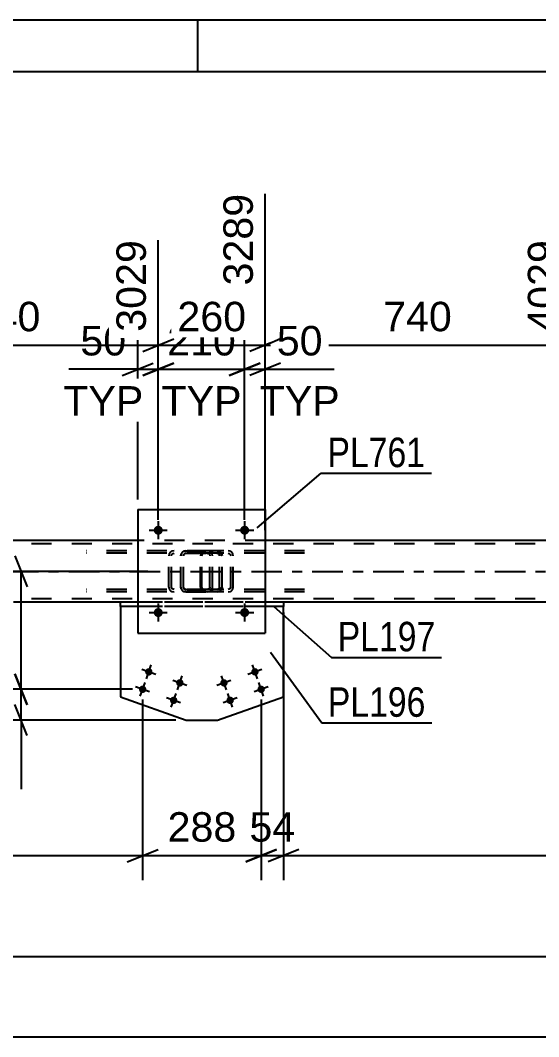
# Model space of a CAD drawing. Header units: millimetres. Extents: x -109 to 732, y -404 to 190.
# Drawn here: x 84.6 to 135, y 91.2 to 190 of the extents above; entities that cross this region are included whole.
import ezdxf

# ---------------------------------------------------------------- set-up
doc = ezdxf.new("R2010")
doc.units = ezdxf.units.MM
doc.linetypes.add('DXK_LINE_DOT2', pattern=[3.9198, 1.9599, -1.9599])
doc.linetypes.add('DXK_LINE_DOT3', pattern=[5.9187, 2.979, -0.9799, 0.9799, -0.9799])
doc.styles.add('Arial', font='ARIAL.TTF', dxfattribs={"height": 0.2})
doc.styles.add('Arial Narrow', font='ARIALN.TTF', dxfattribs={"height": 0.2})

# ---------------------------------------------------------------- blocks, each defined once
blk = doc.blocks.new('Unknown-717262461-1115')
at = {"color": 5, "linetype": 'Continuous'}
for p, q in [((731.85, 189.991), (-109.15, 189.991)), ((101.85, 184.991), (101.85, 189.991)), ((726.85, 184.991), (-104.15, 184.991))]:
    blk.add_line(p, q, dxfattribs=at)
blk = doc.blocks.new('Part-717262461-6863 - 6853')
at = {"color": 2, "linetype": 'Continuous'}
for p, q in [((94.334, 133.039), (94.334, 124.261)), ((110.188, 124.261), (110.188, 133.039)), ((94.334, 124.261), (100.742, 121.988)), ((103.779, 121.988), (110.188, 124.261)), ((100.742, 121.988), (103.779, 121.988))]:
    blk.add_line(p, q, dxfattribs=at)
at = {"color": 7, "linetype": 'DXK_LINE_DOT2'}
blk.add_line((110.188, 133.039), (94.334, 133.039), dxfattribs=at)
blk = doc.blocks.new('Part-717262461-6868 - 6853')
at = {"color": 2, "linetype": 'Continuous'}
for p, q in [((94.334, 133.039), (94.334, 133.439)), ((96.016, 133.439), (94.334, 133.439)), ((110.188, 133.439), (108.416, 133.439)), ((110.188, 133.439), (110.188, 133.039)), ((96.016, 133.039), (94.334, 133.039)), ((110.188, 133.039), (108.416, 133.039))]:
    blk.add_line(p, q, dxfattribs=at)
at = {"color": 7, "linetype": 'DXK_LINE_DOT2'}
for p, q in [((108.416, 133.439), (96.016, 133.439)), ((108.416, 133.039), (96.016, 133.039))]:
    blk.add_line(p, q, dxfattribs=at)
blk = doc.blocks.new('Bolt-717262461-6869 - 6853')
at = {"linetype": 'Continuous'}
for points in [[(96.761, 126.796, -1), (97.439, 126.555, -1)], [(99.776, 125.726, -1), (100.455, 125.485, -1)], [(96.159, 125.099, -1), (96.837, 124.859, -1)], [(99.175, 124.03, -1), (99.853, 123.789, -1)]]:
    blk.add_hatch(color=1, dxfattribs=at).paths.add_polyline_path(points)
at = {"color": 1, "linetype": 'Continuous'}
for p, q in [((97.778, 126.435), (96.421, 126.916)), ((96.859, 125.997), (97.341, 127.354)), ((96.257, 124.301), (96.739, 125.658)), ((100.794, 125.365), (99.437, 125.846)), ((99.875, 124.927), (100.356, 126.284)), ((97.177, 124.738), (95.819, 125.22)), ((99.273, 123.231), (99.755, 124.588)), ((100.193, 123.669), (98.835, 124.15))]:
    blk.add_line(p, q, dxfattribs=at)
blk = doc.blocks.new('Part-717262461-6870 - 6853')
at = {"color": 7, "linetype": 'DXK_LINE_DOT2'}
for p, q in [((102.786, 138.439), (91.01, 138.439)), ((99.551, 138.439), (99.356, 138.402)), ((102.982, 138.402), (102.786, 138.439)), ((102.786, 138.199), (91.01, 138.199)), ((99.079, 138.142), (99.041, 137.959)), ((99.041, 134.919), (99.041, 137.959)), ((99.296, 137.959), (99.315, 138.051)), ((99.296, 134.919), (99.296, 137.959)), ((99.315, 138.051), (99.371, 138.128)), ((99.371, 138.128), (99.454, 138.18)), ((99.454, 138.18), (99.551, 138.199)), ((102.786, 138.199), (102.884, 138.18)), ((102.884, 138.18), (102.967, 138.128)), ((102.967, 138.128), (103.022, 138.051)), ((103.022, 138.051), (103.042, 137.959)), ((103.042, 134.919), (103.042, 137.959)), ((103.297, 137.959), (103.258, 138.142)), ((103.297, 134.919), (103.297, 137.959)), ((102.786, 134.679), (91.01, 134.679)), ((102.786, 134.439), (91.01, 134.439)), ((99.041, 134.919), (99.079, 134.735)), ((99.315, 134.827), (99.296, 134.919)), ((99.371, 134.749), (99.315, 134.827)), ((99.356, 134.475), (99.551, 134.439)), ((99.454, 134.697), (99.371, 134.749)), ((99.551, 134.679), (99.454, 134.697)), ((102.884, 134.697), (102.786, 134.679)), ((102.786, 134.439), (102.982, 134.475)), ((102.967, 134.749), (102.884, 134.697)), ((103.022, 134.827), (102.967, 134.749)), ((103.042, 134.919), (103.022, 134.827)), ((103.258, 134.735), (103.297, 134.919))]:
    blk.add_line(p, q, dxfattribs=at)
for centre, start, end in [((99.532, 137.938), 110.75832, 155.68004), ((102.806, 137.938), 24.31996, 69.24168), ((99.532, 134.939), 204.31996, 249.24168), ((102.806, 134.939), 290.75832, 335.68004)]:
    blk.add_arc(centre, 0.496, start, end, dxfattribs=at)
blk = doc.blocks.new('Part-717262461-7051 - 6853')
at = {"color": 7, "linetype": 'DXK_LINE_DOT2'}
for p, q in [((102.209, 138.298), (102.151, 138.142)), ((102.297, 138.402), (102.209, 138.298)), ((102.4, 138.439), (102.297, 138.402)), ((112.248, 138.439), (102.4, 138.439)), ((103.297, 138.199), (103.297, 138.439)), ((104.999, 138.402), (104.807, 138.439)), ((102.151, 138.142), (102.131, 137.959)), ((102.131, 134.919), (102.131, 137.959)), ((102.265, 137.959), (102.275, 138.051)), ((102.265, 134.919), (102.265, 137.959)), ((102.275, 138.051), (102.304, 138.128)), ((102.304, 138.128), (102.348, 138.18)), ((102.348, 138.18), (102.4, 138.199)), ((112.248, 138.199), (102.4, 138.199)), ((104.807, 138.199), (104.903, 138.18)), ((104.903, 138.18), (104.985, 138.128)), ((104.985, 138.128), (105.039, 138.051)), ((105.039, 138.051), (105.059, 137.959)), ((105.059, 134.919), (105.059, 137.959)), ((105.31, 137.959), (105.272, 138.142)), ((105.31, 134.919), (105.31, 137.959)), ((102.131, 134.919), (102.151, 134.735)), ((102.151, 134.735), (102.209, 134.579)), ((102.209, 134.579), (102.297, 134.475)), ((102.275, 134.827), (102.265, 134.919)), ((102.304, 134.749), (102.275, 134.827)), ((102.297, 134.475), (102.4, 134.439)), ((102.348, 134.697), (102.304, 134.749)), ((102.4, 134.679), (102.348, 134.697)), ((112.248, 134.679), (102.4, 134.679)), ((112.248, 134.439), (102.4, 134.439)), ((103.297, 134.439), (103.297, 134.679)), ((104.903, 134.697), (104.807, 134.679)), ((104.807, 134.439), (104.999, 134.475)), ((104.985, 134.749), (104.903, 134.697)), ((105.039, 134.827), (104.985, 134.749)), ((105.059, 134.919), (105.039, 134.827)), ((105.272, 134.735), (105.31, 134.919))]:
    blk.add_line(p, q, dxfattribs=at)
for centre, start, end in [((104.822, 137.943), 23.89514, 68.84868), ((104.822, 134.934), 291.15132, 336.10486)]:
    blk.add_arc(centre, 0.492, start, end, dxfattribs=at)
blk = doc.blocks.new('Bolt-717262461-7058 - 6853')
at = {"linetype": 'Continuous'}
for points in [[(98.456, 132.438, -1), (97.576, 132.438, -1)], [(106.856, 132.438, -1), (105.976, 132.438, -1)]]:
    blk.add_hatch(color=1, dxfattribs=at).paths.add_polyline_path(points)
at = {"color": 1, "linetype": 'Continuous'}
for p, q in [((97.136, 132.438), (98.896, 132.438)), ((98.016, 133.318), (98.016, 131.558)), ((105.536, 132.438), (107.296, 132.438)), ((106.416, 133.318), (106.416, 131.558))]:
    blk.add_line(p, q, dxfattribs=at)
blk = doc.blocks.new('Bolt-717262461-7059 - 6853')
at = {"linetype": 'Continuous'}
for points in [[(98.456, 140.438, -1), (97.576, 140.438, -1)], [(106.856, 140.438, -1), (105.976, 140.438, -1)]]:
    blk.add_hatch(color=1, dxfattribs=at).paths.add_polyline_path(points)
at = {"color": 1, "linetype": 'Continuous'}
for p, q in [((98.016, 141.318), (98.016, 139.558)), ((106.416, 141.318), (106.416, 139.558)), ((97.136, 140.438), (98.896, 140.438)), ((105.536, 140.438), (107.296, 140.438))]:
    blk.add_line(p, q, dxfattribs=at)
blk = doc.blocks.new('Part-717262461-7106 - 6853')
at = {"color": 2, "linetype": 'Continuous'}
for p, q in [((96.016, 139.439), (68.418, 139.439)), ((136.016, 139.439), (108.416, 139.439)), ((94.334, 133.439), (68.418, 133.439)), ((136.016, 133.439), (110.188, 133.439))]:
    blk.add_line(p, q, dxfattribs=at)
at = {"color": 7, "linetype": 'DXK_LINE_DOT2'}
for p, q in [((108.416, 139.439), (96.016, 139.439)), ((636.415, 139.119), (-23.143, 139.119)), ((636.415, 133.759), (-23.143, 133.759)), ((110.188, 133.439), (94.334, 133.439))]:
    blk.add_line(p, q, dxfattribs=at)
at = {"color": 7, "linetype": 'DXK_LINE_DOT3'}
blk.add_line((-23.143, 136.439), (636.415, 136.439), dxfattribs=at)
blk = doc.blocks.new('Part-717262461-7114 - 6853')
at = {"color": 7, "linetype": 'DXK_LINE_DOT2'}
for p, q in [((100.512, 138.402), (100.696, 138.439)), ((100.696, 138.438), (100.512, 138.401)), ((100.696, 138.438), (100.696, 138.439)), ((100.696, 138.439), (103.736, 138.439)), ((100.696, 138.438), (103.736, 138.438)), ((103.736, 138.438), (103.736, 138.439)), ((103.736, 138.439), (103.92, 138.402)), ((103.92, 138.401), (103.736, 138.438)), ((100.216, 137.959), (100.253, 138.142)), ((100.253, 138.141), (100.216, 137.958)), ((100.216, 134.918), (100.216, 137.959)), ((100.474, 138.051), (100.456, 137.959)), ((100.456, 137.958), (100.474, 138.05)), ((100.456, 134.918), (100.456, 137.959)), ((100.526, 138.128), (100.474, 138.051)), ((100.474, 138.05), (100.526, 138.127)), ((100.604, 138.18), (100.526, 138.128)), ((100.526, 138.127), (100.604, 138.179)), ((100.696, 138.199), (100.604, 138.18)), ((100.604, 138.179), (100.696, 138.198)), ((100.696, 138.198), (100.696, 138.199)), ((103.736, 138.199), (100.696, 138.199)), ((100.696, 138.198), (103.736, 138.198)), ((103.736, 138.198), (103.736, 138.199)), ((103.828, 138.18), (103.736, 138.199)), ((103.736, 138.198), (103.828, 138.179)), ((103.906, 138.128), (103.828, 138.18)), ((103.828, 138.179), (103.906, 138.127)), ((103.958, 138.051), (103.906, 138.128)), ((103.906, 138.127), (103.958, 138.05)), ((103.976, 137.959), (103.958, 138.051)), ((103.958, 138.05), (103.976, 137.958)), ((103.976, 134.918), (103.976, 137.959)), ((104.18, 138.142), (104.216, 137.959)), ((104.216, 137.958), (104.18, 138.141)), ((104.216, 134.918), (104.216, 137.959)), ((100.253, 134.735), (100.216, 134.919)), ((100.216, 134.918), (100.253, 134.734)), ((100.456, 134.919), (100.474, 134.827)), ((100.474, 134.826), (100.456, 134.918)), ((100.474, 134.827), (100.526, 134.749)), ((100.526, 134.748), (100.474, 134.826)), ((100.696, 134.439), (100.512, 134.475)), ((100.512, 134.474), (100.696, 134.438)), ((100.526, 134.749), (100.604, 134.697)), ((100.604, 134.696), (100.526, 134.748)), ((100.604, 134.697), (100.696, 134.679)), ((100.696, 134.678), (100.604, 134.696)), ((100.696, 134.678), (100.696, 134.679)), ((100.696, 134.679), (103.736, 134.679)), ((100.696, 134.678), (103.736, 134.678)), ((100.696, 134.438), (100.696, 134.439)), ((100.696, 134.439), (103.736, 134.439)), ((100.696, 134.438), (103.736, 134.438)), ((103.736, 134.679), (103.828, 134.697)), ((103.828, 134.696), (103.736, 134.678)), ((103.736, 134.678), (103.736, 134.679)), ((103.92, 134.475), (103.736, 134.439)), ((103.736, 134.438), (103.92, 134.474)), ((103.736, 134.438), (103.736, 134.439)), ((103.828, 134.697), (103.906, 134.749)), ((103.906, 134.748), (103.828, 134.696)), ((103.906, 134.749), (103.958, 134.827)), ((103.958, 134.826), (103.906, 134.748)), ((103.958, 134.827), (103.976, 134.919)), ((103.976, 134.918), (103.958, 134.826)), ((104.216, 134.919), (104.18, 134.735)), ((104.18, 134.734), (104.216, 134.918))]:
    blk.add_line(p, q, dxfattribs=at)
at = {"color": 7, "linetype": 'DXK_LINE_DOT3'}
blk.add_line((102.216, 136.437), (102.216, 136.439), dxfattribs=at)
at = {"color": 7, "linetype": 'DXK_LINE_DOT2'}
for centre, start, end in [((100.696, 137.959), 112.5, 157.5), ((100.696, 137.958), 112.5, 157.5), ((103.736, 137.959), 22.5, 67.5), ((103.736, 137.958), 22.5, 67.5), ((100.696, 134.919), 202.5, 247.5), ((100.696, 134.918), 202.5, 247.5), ((103.736, 134.919), 292.5, 337.5), ((103.736, 134.918), 292.5, 337.5)]:
    blk.add_arc(centre, 0.48, start, end, dxfattribs=at)
blk = doc.blocks.new('Part-717262461-7119 - 6853')
at = {"color": 2, "linetype": 'Continuous'}
for p, q in [((96.016, 142.438), (96.016, 130.438)), ((96.016, 142.438), (108.416, 142.438)), ((108.416, 142.438), (108.416, 130.438)), ((96.016, 130.438), (108.416, 130.438))]:
    blk.add_line(p, q, dxfattribs=at)
blk = doc.blocks.new('Bolt-717262461-7132 - 6853')
at = {"linetype": 'Continuous'}
for points in [[(107.082, 126.555, -1), (107.761, 126.796, -1)], [(104.067, 125.485, -1), (104.745, 125.726, -1)], [(107.684, 124.859, -1), (108.363, 125.099, -1)], [(104.668, 123.789, -1), (105.347, 124.03, -1)]]:
    blk.add_hatch(color=1, dxfattribs=at).paths.add_polyline_path(points)
at = {"color": 1, "linetype": 'Continuous'}
for p, q in [((108.1, 126.916), (106.743, 126.435)), ((107.662, 125.997), (107.181, 127.354)), ((105.084, 125.846), (103.727, 125.365)), ((104.647, 124.927), (104.165, 126.284)), ((108.264, 124.301), (107.783, 125.658)), ((105.248, 123.231), (104.767, 124.588)), ((108.702, 125.22), (107.345, 124.738)), ((105.686, 124.15), (104.329, 123.669))]:
    blk.add_line(p, q, dxfattribs=at)
blk = doc.blocks.new('StraightDimension-717262461-7964 - 6853')
at = {"color": 7, "linetype": 'Continuous'}
for p, q in [((98.016, 141.438), (98.016, 158.925)), ((106.416, 141.438), (106.416, 158.925)), ((96.516, 155.475), (99.516, 156.675)), ((98.016, 156.075), (106.416, 156.075)), ((107.916, 156.675), (104.916, 155.475))]:
    blk.add_line(p, q, dxfattribs=at)
at = {"color": 0}
blk.add_wipeout([(106.152, 156.825), (106.152, 161.025), (98.281, 161.025), (98.281, 156.825)], dxfattribs=at)
at = {"color": 0, "linetype": 'Continuous'}
blk.add_wipeout([(106.704, 150.975), (106.704, 155.175), (97.728, 155.175), (97.728, 150.975)], dxfattribs=at)
at = {"color": 3, "style": 'Arial'}
blk.add_text('210', height=2.8652, dxfattribs=at).set_placement((98.881, 157.425))
at = {"color": 3, "linetype": 'Continuous', "style": 'Arial'}
blk.add_text('TYP', height=2.8652, dxfattribs=at).set_placement((98.328, 151.575))
blk = doc.blocks.new('StraightDimension-717262461-7938 - 6853')
at = {"color": 7, "linetype": 'Continuous'}
for p, q in [((96.016, 143.438), (96.016, 158.925)), ((98.016, 141.438), (98.016, 158.925)), ((96.016, 156.075), (89.319, 156.075)), ((96.016, 156.075), (89.319, 156.075)), ((94.516, 155.475), (97.516, 156.675)), ((96.016, 156.075), (98.016, 156.075)), ((99.516, 156.675), (96.516, 155.475))]:
    blk.add_line(p, q, dxfattribs=at)
at = {"color": 0}
blk.add_wipeout([(95.491, 156.825), (95.491, 161.025), (89.844, 161.025), (89.844, 156.825)], dxfattribs=at)
at = {"color": 0, "linetype": 'Continuous'}
blk.add_wipeout([(97.155, 150.975), (97.155, 155.175), (88.18, 155.175), (88.18, 150.975)], dxfattribs=at)
at = {"color": 3, "style": 'Arial'}
blk.add_text('50', height=2.8652, dxfattribs=at).set_placement((90.444, 157.425))
at = {"color": 3, "linetype": 'Continuous', "style": 'Arial'}
blk.add_text('TYP', height=2.8652, dxfattribs=at).set_placement((88.78, 151.575))
blk = doc.blocks.new('StraightDimension-717262461-20908 - 6853')
at = {"color": 7, "linetype": 'Continuous'}
for p, q in [((84.087, 137.939), (85.287, 134.939)), ((97.016, 136.439), (81.837, 136.439)), ((84.687, 124.979), (84.687, 136.439)), ((85.287, 123.479), (84.087, 126.479)), ((95.498, 124.979), (81.837, 124.979))]:
    blk.add_line(p, q, dxfattribs=at)
at = {"color": 0}
blk.add_wipeout([(83.937, 134.644), (79.737, 134.644), (79.737, 126.773), (83.937, 126.773)], dxfattribs=at)
at = {"color": 3, "style": 'Arial'}
blk.add_text('286', height=2.8652, rotation=90.00021, dxfattribs=at).set_placement((83.337, 127.373))
blk = doc.blocks.new('StraightDimension-717262461-8148 - 6853')
at = {"color": 7, "linetype": 'Continuous'}
for p, q in [((110.188, 132.439), (110.188, 106.423)), ((108.023, 123.979), (108.023, 106.423)), ((106.523, 108.223), (109.523, 109.423)), ((108.023, 108.823), (110.188, 108.823)), ((111.688, 109.423), (108.688, 108.223))]:
    blk.add_line(p, q, dxfattribs=at)
at = {"color": 0}
blk.add_wipeout([(111.929, 109.573), (111.929, 113.773), (106.282, 113.773), (106.282, 109.573)], dxfattribs=at)
at = {"color": 3, "style": 'Arial'}
blk.add_text('54', height=2.8652, dxfattribs=at).set_placement((106.882, 110.173))
blk = doc.blocks.new('StraightDimension-717262461-20250 - 6853')
at = {"color": 7, "linetype": 'Continuous'}
for p, q in [((68.418, 140.439), (68.418, 173.119)), ((98.016, 141.438), (98.016, 168.619)), ((69.918, 159.024), (66.918, 157.824)), ((96.516, 157.824), (99.516, 159.024)), ((68.418, 158.424), (98.016, 158.424))]:
    blk.add_line(p, q, dxfattribs=at)
at = {"color": 0}
blk.add_wipeout([(87.152, 159.174), (87.152, 163.374), (79.281, 163.374), (79.281, 159.174)], dxfattribs=at)
at = {"color": 3, "style": 'Arial'}
blk.add_text('740', height=2.8652, dxfattribs=at).set_placement((79.881, 159.774))
at = {"color": 0, "linetype": 'Continuous'}
blk.add_wipeout([(97.416, 169.219), (93.216, 169.219), (93.216, 159.124), (97.416, 159.124)], dxfattribs=at)
at = {"color": 3, "linetype": 'Continuous', "style": 'Arial'}
blk.add_text('3029', height=2.8652, rotation=90.00021, dxfattribs=at).set_placement((96.816, 159.724))
blk = doc.blocks.new('StraightDimension-717262461-20248 - 6853')
at = {"color": 7, "linetype": 'Continuous'}
for p, q in [((108.416, 140.439), (108.416, 173.119)), ((138.016, 141.438), (138.016, 168.619)), ((109.916, 159.024), (106.916, 157.824)), ((136.516, 157.824), (139.516, 159.024)), ((108.416, 158.424), (138.016, 158.424))]:
    blk.add_line(p, q, dxfattribs=at)
at = {"color": 0}
blk.add_wipeout([(127.151, 159.174), (127.151, 163.374), (119.281, 163.374), (119.281, 159.174)], dxfattribs=at)
at = {"color": 3, "style": 'Arial'}
blk.add_text('740', height=2.8652, dxfattribs=at).set_placement((119.881, 159.774))
at = {"color": 0, "linetype": 'Continuous'}
blk.add_wipeout([(137.416, 169.219), (133.216, 169.219), (133.216, 159.124), (137.416, 159.124)], dxfattribs=at)
at = {"color": 3, "linetype": 'Continuous', "style": 'Arial'}
blk.add_text('4029', height=2.8652, rotation=90.00021, dxfattribs=at).set_placement((136.816, 159.724))
blk = doc.blocks.new('StraightDimension-717262461-7280 - 6853')
at = {"color": 7, "linetype": 'Continuous'}
blk.add_line((-23.143, 99.023), (648.515, 99.023), dxfattribs=at)
blk = doc.blocks.new('StraightDimension-717262461-7927 - 6853')
at = {"color": 7, "linetype": 'Continuous'}
blk.add_line((-23.943, 91.224), (649.315, 91.224), dxfattribs=at)
blk = doc.blocks.new('StraightDimension-717262461-7951 - 6853')
at = {"color": 7, "linetype": 'Continuous'}
for p, q in [((106.416, 141.438), (106.416, 158.925)), ((108.416, 143.438), (108.416, 158.925)), ((104.916, 155.475), (107.916, 156.675)), ((106.416, 156.075), (108.416, 156.075)), ((109.916, 156.675), (106.916, 155.475)), ((108.416, 156.075), (115.113, 156.075)), ((108.416, 156.075), (115.113, 156.075))]:
    blk.add_line(p, q, dxfattribs=at)
at = {"color": 0}
blk.add_wipeout([(114.588, 156.825), (114.588, 161.025), (108.941, 161.025), (108.941, 156.825)], dxfattribs=at)
at = {"color": 0, "linetype": 'Continuous'}
blk.add_wipeout([(116.252, 150.975), (116.252, 155.175), (107.277, 155.175), (107.277, 150.975)], dxfattribs=at)
at = {"color": 3, "style": 'Arial'}
blk.add_text('50', height=2.8652, dxfattribs=at).set_placement((109.541, 157.425))
at = {"color": 3, "linetype": 'Continuous', "style": 'Arial'}
blk.add_text('TYP', height=2.8652, dxfattribs=at).set_placement((107.877, 151.575))
blk = doc.blocks.new('StraightDimension-717262461-8157 - 6853')
at = {"color": 7, "linetype": 'Continuous'}
for p, q in [((25.054, 129.438), (25.054, 106.423)), ((96.498, 123.979), (96.498, 106.423)), ((26.554, 109.423), (23.554, 108.223)), ((25.054, 108.823), (96.498, 108.823)), ((94.998, 108.223), (97.998, 109.423))]:
    blk.add_line(p, q, dxfattribs=at)
at = {"color": 0}
blk.add_wipeout([(65.823, 109.573), (65.823, 113.773), (55.729, 113.773), (55.729, 109.573)], dxfattribs=at)
at = {"color": 3, "style": 'Arial'}
blk.add_text('1786', height=2.8652, dxfattribs=at).set_placement((56.329, 110.173))
blk = doc.blocks.new('StraightDimension-717262461-8241 - 6853')
at = {"color": 7, "linetype": 'Continuous'}
for p, q in [((110.188, 132.439), (110.188, 106.423)), ((181.632, 123.979), (181.632, 106.423)), ((111.688, 109.423), (108.688, 108.223)), ((110.188, 108.823), (181.632, 108.823)), ((180.132, 108.223), (183.132, 109.423))]:
    blk.add_line(p, q, dxfattribs=at)
at = {"color": 0}
blk.add_wipeout([(150.957, 109.573), (150.957, 113.773), (140.863, 113.773), (140.863, 109.573)], dxfattribs=at)
at = {"color": 3, "style": 'Arial'}
blk.add_text('1786', height=2.8652, dxfattribs=at).set_placement((141.463, 110.173))
blk = doc.blocks.new('StraightDimension-717262461-8250 - 6853')
at = {"color": 7, "linetype": 'Continuous'}
for p, q in [((96.498, 123.979), (96.498, 106.423)), ((108.023, 123.979), (108.023, 106.423)), ((94.998, 108.223), (97.998, 109.423)), ((96.498, 108.823), (108.023, 108.823)), ((109.523, 109.423), (106.523, 108.223))]:
    blk.add_line(p, q, dxfattribs=at)
at = {"color": 0}
blk.add_wipeout([(106.196, 109.573), (106.196, 113.773), (98.325, 113.773), (98.325, 109.573)], dxfattribs=at)
at = {"color": 3, "style": 'Arial'}
blk.add_text('288', height=2.8652, dxfattribs=at).set_placement((98.925, 110.173))
blk = doc.blocks.new('StraightDimension-717262461-20249 - 6853')
at = {"color": 7, "linetype": 'Continuous'}
for p, q in [((108.416, 140.439), (108.416, 173.119)), ((98.016, 141.438), (98.016, 168.619)), ((96.516, 157.824), (99.516, 159.024)), ((109.916, 159.024), (106.916, 157.824)), ((98.016, 158.424), (108.416, 158.424))]:
    blk.add_line(p, q, dxfattribs=at)
at = {"color": 0}
blk.add_wipeout([(107.152, 159.174), (107.152, 163.374), (99.281, 163.374), (99.281, 159.174)], dxfattribs=at)
at = {"color": 3, "style": 'Arial'}
blk.add_text('260', height=2.8652, dxfattribs=at).set_placement((99.881, 159.774))
at = {"color": 0, "linetype": 'Continuous'}
blk.add_wipeout([(107.816, 173.719), (103.616, 173.719), (103.616, 163.624), (107.816, 163.624)], dxfattribs=at)
at = {"color": 3, "linetype": 'Continuous', "style": 'Arial'}
blk.add_text('3289', height=2.8652, rotation=90.00021, dxfattribs=at).set_placement((107.216, 164.224))
blk = doc.blocks.new('StraightDimension-717262461-20909 - 6853')
at = {"color": 7, "linetype": 'Continuous'}
for p, q in [((84.087, 126.479), (85.287, 123.479)), ((95.498, 124.979), (81.837, 124.979)), ((84.687, 121.988), (84.687, 124.979)), ((85.287, 120.488), (84.087, 123.488)), ((99.742, 121.988), (81.837, 121.988)), ((84.687, 121.988), (84.687, 115.291)), ((84.687, 121.988), (84.687, 115.291))]:
    blk.add_line(p, q, dxfattribs=at)
at = {"color": 0}
blk.add_wipeout([(83.937, 121.463), (79.737, 121.463), (79.737, 115.816), (83.937, 115.816)], dxfattribs=at)
at = {"color": 3, "style": 'Arial'}
blk.add_text('75', height=2.8652, rotation=90.00021, dxfattribs=at).set_placement((83.337, 116.416))
blk = doc.blocks.new('Mark-717262461-6864 - 6853')
at = {"color": 30, "linetype": 'Continuous'}
for p, q in [((109.253, 133.039), (114.865, 128.074)), ((114.865, 128.074), (125.569, 128.074))]:
    blk.add_line(p, q, dxfattribs=at)
at = {"color": 0}
blk.add_wipeout([(124.969, 128.674), (124.969, 131.674), (115.465, 131.674), (115.465, 128.674)], dxfattribs=at)
blk.add_wipeout([(124.969, 128.674), (124.969, 131.674), (115.465, 131.674), (115.465, 128.674)], dxfattribs=at)
at = {"color": 3, "style": 'Arial Narrow'}
blk.add_text('PL197', height=2.8633, dxfattribs=at).set_placement((115.465, 128.674))
blk = doc.blocks.new('Mark-717262461-6859 - 6853')
at = {"color": 30, "linetype": 'Continuous'}
for p, q in [((108.934, 128.584), (113.906, 121.711)), ((113.906, 121.711), (124.61, 121.711))]:
    blk.add_line(p, q, dxfattribs=at)
at = {"color": 0}
blk.add_wipeout([(124.01, 122.311), (124.01, 125.311), (114.506, 125.311), (114.506, 122.311)], dxfattribs=at)
blk.add_wipeout([(124.01, 122.311), (124.01, 125.311), (114.506, 125.311), (114.506, 122.311)], dxfattribs=at)
at = {"color": 3, "style": 'Arial Narrow'}
blk.add_text('PL196', height=2.8633, dxfattribs=at).set_placement((114.506, 122.311))
blk = doc.blocks.new('Mark-717262461-7115 - 6853')
at = {"color": 30, "linetype": 'Continuous'}
for p, q in [((107.623, 140.674), (113.87, 145.973)), ((113.87, 145.973), (124.574, 145.973))]:
    blk.add_line(p, q, dxfattribs=at)
at = {"color": 0}
blk.add_wipeout([(123.974, 146.573), (123.974, 149.573), (114.47, 149.573), (114.47, 146.573)], dxfattribs=at)
blk.add_wipeout([(123.974, 146.573), (123.974, 149.573), (114.47, 149.573), (114.47, 146.573)], dxfattribs=at)
at = {"color": 3, "style": 'Arial Narrow'}
blk.add_text('PL761', height=2.8633, dxfattribs=at).set_placement((114.47, 146.573))

msp = doc.modelspace()

# ---------------------------------------------------------------- block references
for name in ['Unknown-717262461-1115', 'Part-717262461-7119 - 6853', 'Bolt-717262461-7059 - 6853', 'Part-717262461-7106 - 6853', 'Part-717262461-6870 - 6853', 'Part-717262461-7114 - 6853', 'Part-717262461-7051 - 6853', 'Part-717262461-6868 - 6853', 'Part-717262461-6863 - 6853', 'Bolt-717262461-7058 - 6853', 'Bolt-717262461-6869 - 6853', 'Bolt-717262461-7132 - 6853']:
    msp.add_blockref(name, (0, 0))

# ---------------------------------------------------------------- next in the draw order: block references
for name in ['StraightDimension-717262461-7964 - 6853', 'StraightDimension-717262461-20908 - 6853', 'StraightDimension-717262461-8148 - 6853']:
    msp.add_blockref(name, (0, 0))

# ---------------------------------------------------------------- next in the draw order: block references
for name in ['StraightDimension-717262461-20248 - 6853', 'StraightDimension-717262461-7938 - 6853', 'StraightDimension-717262461-7280 - 6853']:
    msp.add_blockref(name, (0, 0))

# ---------------------------------------------------------------- next in the draw order: block references
for name in ['StraightDimension-717262461-20250 - 6853', 'StraightDimension-717262461-7951 - 6853', 'StraightDimension-717262461-7927 - 6853']:
    msp.add_blockref(name, (0, 0))

# ---------------------------------------------------------------- next in the draw order: block references
for name in ['StraightDimension-717262461-20249 - 6853', 'StraightDimension-717262461-8241 - 6853', 'StraightDimension-717262461-8157 - 6853']:
    msp.add_blockref(name, (0, 0))

# ---------------------------------------------------------------- next in the draw order: block references
for name in ['Mark-717262461-7115 - 6853', 'Mark-717262461-6864 - 6853', 'StraightDimension-717262461-8250 - 6853']:
    msp.add_blockref(name, (0, 0))

# ---------------------------------------------------------------- next in the draw order: block references
for name in ['Mark-717262461-6859 - 6853', 'StraightDimension-717262461-20909 - 6853']:
    msp.add_blockref(name, (0, 0))

doc.saveas('drawing.dxf')
